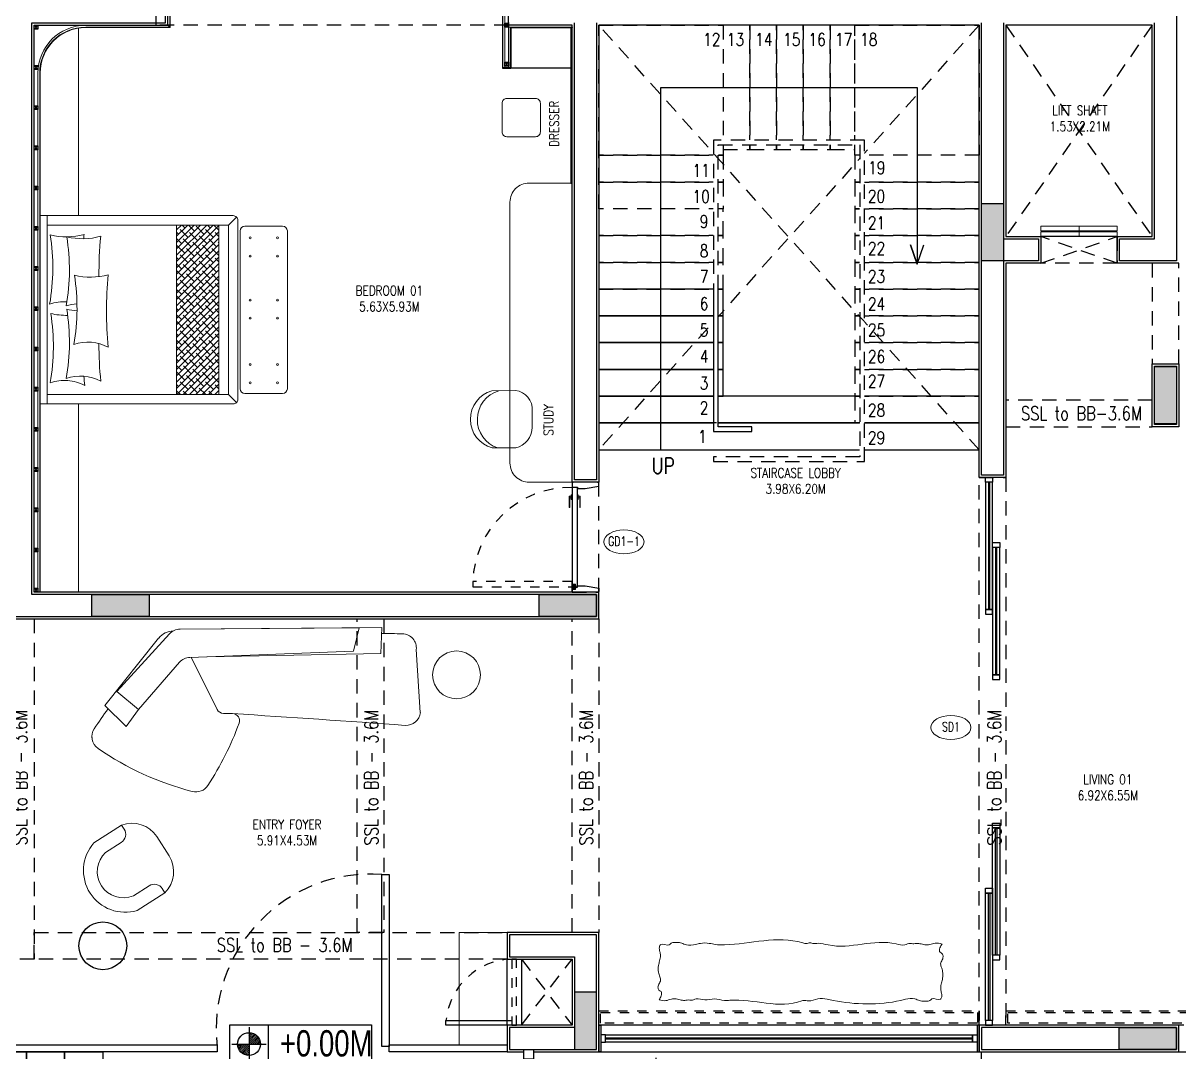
# Model space of a CAD drawing. Header units: metres. Extents: x 42 to 199, y -121 to 268.
# Drawn here: x 86.86 to 98.96, y -69.16 to -58.4 of the extents above; entities that cross this region are included whole.
import ezdxf
from ezdxf.enums import TextEntityAlignment as Align

# ---------------------------------------------------------------- set-up
doc = ezdxf.new("R2010")
doc.units = ezdxf.units.M
doc.header["$LTSCALE"] = 0.3
for name, pattern in [('CENTER', [2, 1.25, -0.25, 0.25, -0.25]), ('FK_R_BLR_FINAL FLOOR PLANS_24.09.2020$0$DASHED2', [0.375, 0.25, -0.125]), ('HIDDEN', [0.375, 0.25, -0.125])]:
    doc.linetypes.add(name, pattern=pattern)
doc.layers.get('0').update_dxf_attribs({"color": 8})
for name, color, linetype in [('A-Anno-Symb 1', 8, 'Continuous'), ('A-Cols', 8, 'Continuous'), ('A-DWV', 8, 'Continuous'), ('A-ELEVATION 3', 8, 'Continuous'), ('A-ELEVATION 5', 8, 'Continuous'), ('A-flooring', 8, 'Continuous'), ('A-Furn-Fixd', 8, 'Continuous'), ('A-Glass', 8, 'Continuous'), ('A-Hidden-Above', 8, 'HIDDEN'), ('A-Pelmet', 8, 'CENTER'), ('A-TEXT ARCHITECURAL', 8, 'Continuous'), ('A-Wall-Full', 8, 'Continuous'), ('A-Wall-Plst', 8, 'Continuous')]:
    doc.layers.add(name, color=color, linetype=linetype)
for name, color, linetype, lineweight in [('A-DOOR TAGS', 8, 'Continuous', 9), ('A-Furniture', 8, 'Continuous', 0), ('A-Hatch', 8, 'Continuous', 9), ('DA HOUSE ARCH LAYOUT', 8, 'Continuous', 9), ('ELEVATION 3', 8, 'Continuous', 13)]:
    doc.layers.add(name, color=color, linetype=linetype, lineweight=lineweight)
doc.styles.add('ROMANS', font='romans.shx', dxfattribs={"width": 0.8, "height": 0.5})
doc.styles.add('RomanS-Narrow', font='romans.shx', dxfattribs={"width": 0.75})
doc.styles.get("Standard").update_dxf_attribs({"font": 'arial.ttf'})

# ---------------------------------------------------------------- blocks, each defined once
blk = doc.blocks.new('zw$F2EA')
for points, knots in [([(-0.755, 3.844), (-0.763, 3.813), (-0.779, 3.757), (-0.743, 3.682), (-0.742, 3.609), (-0.762, 3.546), (-0.768, 3.49), (-0.754, 3.445), (-0.772, 3.398), (-0.725, 3.326), (-0.775, 3.218), (-0.726, 3.09), (-0.773, 2.979), (-0.73, 2.581), (-0.891, 2.206), (-0.758, 1.868), (-0.788, 1.793), (-0.729, 1.691), (-0.745, 1.574), (-0.823, 1.209), (-0.835, 0.834), (-0.744, 0.478), (-0.733, 0.399), (-0.759, 0.328), (-0.78, 0.276), (-0.776, 0.218), (-0.776, 0.165), (-0.714, 0.123), (-0.784, 0.031), (-0.705, -0.004), (-0.656, 0.01), (-0.593, 0.022), (-0.53, 0.007), (-0.456, -0.012), (-0.379, -0.015), (-0.314, 0.009), (-0.26, 0.026), (-0.218, -0.002), (-0.178, -0.02), (-0.127, -0.009), (-0.112, 0.04), (-0.047, 0.032), (-0.016, 0.011), (0, 0)], [0, 0, 0, 0, 0.092992, 0.170048, 0.237592, 0.305956, 0.368828, 0.404574, 0.441096, 0.512691, 0.630966, 0.761056, 0.899767, 0.972651, 1.952019, 1.978242, 2.040239, 2.174005, 2.299692, 2.384172, 3.301429, 3.367228, 3.49417, 3.529912, 3.593069, 3.658386, 3.705678, 3.740413, 3.85727, 3.895466, 3.958572, 4.010611, 4.085565, 4.148634, 4.240321, 4.307083, 4.362852, 4.393743, 4.453314, 4.494221, 4.529408, 4.587232, 4.64737, 4.64737, 4.64737, 4.64737]), ([(0, 0), (0.008, 0.031), (0.024, 0.088), (-0.011, 0.162), (-0.013, 0.235), (0.007, 0.298), (0.013, 0.355), (-0.001, 0.399), (0.017, 0.447), (-0.028, 0.518), (0.096, 0.893), (-0.1, 1.29), (0.021, 1.662), (0, 1.75), (0.024, 1.799), (0.002, 1.843), (0.125, 2.228), (-0.012, 2.639), (-0.013, 3.067), (0.016, 3.173), (0.017, 3.266), (-0.012, 3.366), (-0.022, 3.446), (0.004, 3.516), (0.025, 3.568), (0.021, 3.626), (0.021, 3.679), (-0.041, 3.721), (0.029, 3.814), (-0.05, 3.848), (-0.099, 3.834), (-0.162, 3.822), (-0.225, 3.837), (-0.299, 3.856), (-0.375, 3.86), (-0.441, 3.835), (-0.495, 3.819), (-0.537, 3.847), (-0.577, 3.864), (-0.628, 3.854), (-0.643, 3.804), (-0.708, 3.812), (-0.739, 3.833), (-0.755, 3.844)], [0, 0, 0, 0, 0.092992, 0.170048, 0.237592, 0.305956, 0.368828, 0.404574, 0.441096, 0.512691, 0.630966, 1.557117, 1.695828, 1.768712, 1.818473, 1.844697, 1.906694, 2.968047, 3.093734, 3.178214, 3.298777, 3.364576, 3.491518, 3.52726, 3.590417, 3.655734, 3.703026, 3.737761, 3.854618, 3.892813, 3.95592, 4.007959, 4.082912, 4.145982, 4.237669, 4.304431, 4.3602, 4.391091, 4.450662, 4.491569, 4.526756, 4.58458, 4.644718, 4.644718, 4.644718, 4.644718])]:
    blk.add_open_spline(points, degree=3, knots=knots)
blk = doc.blocks.new('ukgj')
at = {"color": 8, "ltscale": 0.25}
blk.add_wipeout([(0.407, -0.05), (0.407, 0.295), (0.348, 0.422), (0.223, 0.543), (0.137, 0.585), (0.018, 0.611), (-0.144, 0.592), (-0.249, 0.542), (-0.332, 0.473), (-0.399, 0.379), (-0.433, 0.295), (-0.433, 0.164), (-0.431, -0.05), (-0.404, -0.127), (-0.364, -0.186), (-0.285, -0.252), (-0.184, -0.289), (-0.068, -0.295), (0.108, -0.295), (0.189, -0.282), (0.3, -0.224), (0.359, -0.16), (0.387, -0.112)], dxfattribs=at)
at = {"color": 8}
blk.add_lwpolyline([(0.407, -0.05), (0.407, 0.295, 0.753413), (-0.433, 0.295), (-0.433, -0.05)], format="xyb", dxfattribs=at)
blk.add_lwpolyline([(0.407, -0.05), (0.407, -0.05, -0.347123), (0.108, -0.295), (-0.132, -0.295, -0.347123), (-0.433, -0.05), (-0.382, -0.05, 0.414214), (-0.283, 0.05), (-0.283, 0.245), (-0.283, 0.245, -0.835614), (0.257, 0.245), (0.257, 0.05, 0.414214), (0.357, -0.05)], format="xyb", close=True, dxfattribs=at)
blk = doc.blocks.new('zw$B6C4')
at = {"color": 8, "ltscale": 0.25}
blk.add_wipeout([(50.9, 48), (53.2, 36.8), (50, 29.9), (14.4, 7.2), (-32.6, -13.1), (-51.1, -18.6), (-60.2, -18.2), (-67.4, -12.5), (-81.8, 11), (-91.9, 31.1), (-99.2, 48.2), (-100.6, 58.1), (-94, 62.4), (-134.2, 59.4), (-200, 54.4), (-235.9, 51.6), (-269, 48.9), (-274.7, 48.5), (-285.3, 52), (-290.5, 61.8), (-288.7, 94.8), (-286.7, 132.5), (-283.4, 139.1), (-276.3, 143.7), (-265.1, 144.4), (-250.9, 144.6), (-251.2, 151.1), (-54.4, 151.2), (-39.8, 151.2), (-36.2, 150.8), (-32.8, 149.5), (-27.7, 148.8), (-24.3, 147.5), (-20.1, 144.8), (-13.5, 137.3), (1.7, 118.5), (19.7, 96.4), (39.4, 72), (36.2, 68.8)], dxfattribs=at)
at = {"color": 8}
for p, q in [((-251.2, 151.1), (-82.8, 151.1)), ((-251.2, 151.1), (-249.9, 123.8)), ((-227.3, 150.9), (-39.8, 151.2)), ((-227.3, 150.9), (-221.3, 126.4)), ((27, 86.5), (-28.8, 146.4)), ((-272.6, 144.3), (-272.4, 144.3)), ((-17.4, 142.1), (39.4, 72)), ((-290.5, 61.8), (-286.9, 127.7)), ((-249.9, 123.8), (-67.5, 122.1)), ((-221.3, 126.4), (-49.9, 121.6)), ((-51.2, 121.7), (-77.9, 66.9)), ((4.3, 67.7), (-39.1, 116.6)), ((4.3, 67.7), (27, 86.5)), ((-94, 62.4), (-84.4, 62.7)), ((4.3, 67.7), (17.5, 49.9)), ((39.4, 72), (17.5, 49.9))]:
    blk.add_line(p, q, dxfattribs=at)
for centre, radius, start, end in [((-39.8, 136.2), 15, 42.936, 90.0957), ((-33, 129.5), 20, 38.932, 89.6407), ((-272, 129.3), 15, 92.238, 186.0482), ((-169.3, -6087.5), 6232.7, 90.75085, 90.94832), ((-50.3, 106.6), 15, 41.5924, 88.4066), ((-275.6, 63.4), 15, 186.0482, 273.7149), ((1783.8, -25391.6), 25523.2, 94.21916, 94.62602), ((-93.8, 54.9), 7.5, 91.424, 200.5966), ((-84.6, 70.2), 7.5, 271.424, 334.0279), ((-662.9, -438.6), 863.8, 34.2825, 35.973), ((194.1, 163.1), 315, 200.5966, 213.8834), ((38.5, 39.5), 15, 305.0333, 34.2825), ((-132.2, 282.9), 312.3, 285.0558, 305.0333), ((-55, -4.2), 15, 213.8834, 285.0558)]:
    blk.add_arc(centre, radius, start, end, dxfattribs=at)
blk = doc.blocks.new('*U99')
at = {"color": 8}
for points in [[(0.422, -0.025), (0.472, -0.025), (0.472, 0.05), (0.422, 0.05)], [(0.472, 0.05), (0.472, -0.025), (4.312, -0.025), (4.312, 0.05)], [(4.362, -0.025), (4.312, -0.025), (4.312, 0.05), (4.362, 0.05)]]:
    blk.add_lwpolyline(points, close=True, dxfattribs=at)
at = {"layer": 'A-Glass', "color": 8}
blk.add_lwpolyline([(0.472, 0.019), (0.472, 0.005), (4.312, 0.005), (4.312, 0.019)], close=True, dxfattribs=at)
blk = doc.blocks.new('Lvl')
h = blk.add_hatch()
h.set_pattern_fill('ANSI31', color=256, scale=0.1, style=0)
h.set_pattern_definition([(45, (380.198235, 215.844595), (-0.00883883476, 0.00883883476), [])])
h.paths.add_polyline_path([(0, 0.1), (0, 0), (0.1, 0, 0.414214)])
h.paths.add_polyline_path([(0, 0), (-0.1, 0, 0.414214), (0, -0.1)])
for p, q in [((0, 0.15), (0, -0.15)), ((-0.15, 0), (0.15, 0))]:
    blk.add_line(p, q)
blk.add_circle((0, 0), 0.1)
blk = doc.blocks.new('Level legend')
at = {"color": 8}
blk.add_line((0.513, 0.414), (0.513, 0.029), dxfattribs=at)
blk.add_lwpolyline([(1.553, 0.029), (0.128, 0.029), (0.128, 0.414), (1.553, 0.414)], close=True, dxfattribs=at)
at = {"color": 1, "xscale": 1.141501531389003, "yscale": 1.141501531389003, "zscale": 1.141501531389003}
blk.add_blockref('Lvl', (0.32, 0.222), dxfattribs=at)
blk.add_attdef('+48.00', text='', height=0.267).set_placement((1.07, 0.235), align=Align.MIDDLE_CENTER)
blk = doc.blocks.new('*U96')
at = {"color": 8}
for points in [[(2.83, -0.025), (2.88, -0.025), (2.88, 0.05), (2.83, 0.05)], [(2.88, 0.05), (2.88, -0.025), (4.212, -0.025), (4.212, 0.05)], [(4.262, -0.025), (4.212, -0.025), (4.212, 0.05), (4.262, 0.05)]]:
    blk.add_lwpolyline(points, close=True, dxfattribs=at)
at = {"layer": 'A-Glass', "color": 8}
blk.add_lwpolyline([(2.88, 0.019), (2.88, 0.005), (4.212, 0.005), (4.212, 0.019)], close=True, dxfattribs=at)
blk = doc.blocks.new('STAIRCASE - AS EXISTING')
at = {"layer": 'A-ELEVATION 3', "color": 8, "ltscale": 0.25}
for points in [[(94.186, -61.178), (92.886, -61.178), (92.886, -61.458), (94.186, -61.458)], [(94.186, -61.458), (92.886, -61.458), (92.886, -61.738), (94.186, -61.738)], [(94.186, -61.738), (92.886, -61.738), (92.886, -62.018), (94.186, -62.018)], [(94.186, -62.018), (92.886, -62.018), (92.886, -62.298), (94.186, -62.298)], [(96.866, -62.298), (92.886, -62.298), (92.886, -62.578), (96.866, -62.578)], [(96.866, -62.578), (92.886, -62.578), (92.886, -62.858), (96.866, -62.858)]]:
    blk.add_lwpolyline(points, close=True, dxfattribs=at)
at = {"layer": 'A-Hidden-Above', "color": 8, "ltscale": 2}
blk.add_line((96.866, -58.418), (92.886, -62.858), dxfattribs=at)
for points in [[(92.886, -58.418), (94.186, -58.418), (94.186, -59.778), (92.886, -59.778)], [(94.466, -59.718), (94.466, -58.418), (94.186, -58.418), (94.186, -59.718)], [(94.746, -59.718), (94.746, -58.418), (94.466, -58.418), (94.466, -59.718)], [(95.026, -59.718), (95.026, -58.418), (94.746, -58.418), (94.746, -59.718)], [(95.306, -59.718), (95.306, -58.418), (95.026, -58.418), (95.026, -59.718)], [(95.306, -59.718), (95.566, -59.718), (95.566, -58.418), (95.306, -58.418)], [(95.566, -58.418), (96.866, -58.418), (96.866, -59.778), (95.566, -59.778)], [(92.886, -59.778), (94.186, -59.778), (94.186, -60.058), (92.886, -60.058)], [(96.866, -59.778), (95.566, -59.778), (95.566, -60.058), (96.866, -60.058)], [(94.186, -60.338), (92.886, -60.338), (92.886, -60.058), (94.186, -60.058)], [(96.866, -60.058), (95.566, -60.058), (95.566, -60.338), (96.866, -60.338)], [(94.186, -60.338), (92.886, -60.338), (92.886, -60.618), (94.186, -60.618)], [(96.866, -60.338), (95.566, -60.338), (95.566, -60.618), (96.866, -60.618)], [(94.186, -60.618), (92.886, -60.618), (92.886, -60.898), (94.186, -60.898)], [(96.866, -60.618), (95.566, -60.618), (95.566, -60.898), (96.866, -60.898)], [(94.186, -60.898), (92.886, -60.898), (92.886, -61.178), (94.186, -61.178)], [(96.866, -60.898), (95.566, -60.898), (95.566, -61.178), (96.866, -61.178)], [(96.866, -61.178), (95.566, -61.178), (95.566, -61.458), (96.866, -61.458)], [(96.866, -61.458), (95.566, -61.458), (95.566, -61.738), (96.866, -61.738)], [(96.866, -61.738), (95.566, -61.738), (95.566, -62.018), (96.866, -62.018)], [(96.866, -62.018), (95.566, -62.018), (95.566, -62.298), (96.866, -62.298)], [(96.866, -62.298), (95.566, -62.298), (95.566, -62.578), (96.866, -62.578)]]:
    blk.add_lwpolyline(points, close=True, dxfattribs=at)
at = {"layer": 'A-TEXT ARCHITECURAL', "color": 8}
blk.add_lwpolyline([(93.536, -62.858), (93.536, -59.068), (96.216, -59.068), (96.216, -60.918), (96.146, -60.716), (96.216, -60.918), (96.288, -60.716)], dxfattribs=at)
at = {"layer": 'A-TEXT ARCHITECURAL', "color": 8, "attachment_point": 1, "style": 'ROMANS'}
for s, insert, char_height, width in [('12', (93.978, -58.501), 0.1318, 1.32908), ('13', (94.226, -58.501), 0.1318, 1.32908), ('14', (94.522, -58.501), 0.1318, 1.32908), ('15', (94.815, -58.501), 0.1318, 1.32908), ('16', (95.08, -58.501), 0.1318, 1.32908), ('17', (95.358, -58.501), 0.1318, 1.32908), ('18', (95.621, -58.501), 0.1318, 1.32908), ('19', (95.704, -59.843), 0.1318, 1.32908), ('11', (93.867, -59.871), 0.1318, 1.32908), ('10', (93.867, -60.142), 0.1318, 1.32908), ('20', (95.702, -60.141), 0.1318, 1.32908), ('9', (93.942, -60.405), 0.132, 1.32908), ('21', (95.702, -60.418), 0.1318, 1.32908), ('8', (93.942, -60.711), 0.132, 1.32908), ('22', (95.702, -60.686), 0.1318, 1.32908), ('7', (93.942, -60.98), 0.132, 1.32908), ('23', (95.702, -60.979), 0.1318, 1.32908), ('6', (93.942, -61.265), 0.132, 1.32908), ('24', (95.702, -61.267), 0.1318, 1.32908), ('5', (93.942, -61.54), 0.132, 1.32908), ('25', (95.702, -61.54), 0.1318, 1.32908), ('4', (93.942, -61.815), 0.132, 1.32908), ('26', (95.702, -61.818), 0.1318, 1.32908), ('3', (93.942, -62.095), 0.132, 1.32908), ('27', (95.702, -62.076), 0.1318, 1.32908), ('2', (93.942, -62.355), 0.132, 1.32908), ('28', (95.702, -62.378), 0.1318, 1.32908), ('\\pxqc;1', (93.304, -62.655), 0.1318, 1.32908), ('29', (95.702, -62.667), 0.1318, 1.32908), ('\\pxqc;UP', (92.726, -62.944), 0.1654, 1.66827)]:
    blk.add_mtext(s, dxfattribs=dict(at, insert=insert, char_height=char_height, width=width))
at = {"color": 8, "ltscale": 0.25, "transparency": 33554687}
blk.add_wipeout([(94.486, -62.668), (94.086, -62.668), (94.086, -59.618), (95.666, -59.618), (95.666, -62.983), (94.086, -62.983), (94.086, -62.933), (95.616, -62.933), (95.616, -59.668), (94.136, -59.668), (94.136, -62.618), (94.486, -62.618)], dxfattribs=at).dxf.layer = 'A-ELEVATION 5'
at = {"layer": 'A-ELEVATION 3', "color": 8, "ltscale": 0.25}
blk.add_lwpolyline([(94.086, -61.178), (94.086, -62.418), (94.086, -62.668), (94.486, -62.668), (94.486, -62.618), (94.136, -62.618), (94.136, -62.418), (94.136, -61.178)], dxfattribs=at)
at = {"layer": 'A-Hidden-Above', "color": 8, "ltscale": 2}
for p, q in [((96.866, -62.858), (92.886, -58.418)), ((96.866, -62.578), (92.886, -62.578))]:
    blk.add_line(p, q, dxfattribs=at)
for points in [[(95.666, -62.983), (95.666, -59.618), (94.086, -59.618), (94.086, -61.178)], [(94.136, -61.178), (94.136, -59.668), (95.616, -59.668), (95.616, -62.933), (94.086, -62.933), (94.086, -62.983), (95.666, -62.983)]]:
    blk.add_lwpolyline(points, dxfattribs=at)
blk = doc.blocks.new('FK_R_BLR_FINAL FLOOR PLANS_24.09.2020$0$Door Legend-flat-46')
at = {"color": 8, "linetype": 'ByBlock'}
blk.add_ellipse((-0.002, 0.106), major_axis=(0.21, 0), ratio=0.597277, start_param=-3.141592653589793, end_param=3.141592653589793, dxfattribs=at)
blk = doc.blocks.new('FK_R_BLR_FINAL FLOOR PLANS_24.09.2020$0$pillow set')
at = {"color": 8, "linetype": 'FK_R_BLR_FINAL FLOOR PLANS_24.09.2020$0$DASHED2', "ltscale": 50}
blk.add_arc((-526.845, 777.311), 0.463, 252.267, 298.9944, dxfattribs=at)
at = {"color": 8, "ltscale": 0.6}
for centre, radius, start, end in [((-529.136, 776.447), 2.191, 351.8322, 11.1207), ((-526.674, 777.269), 0.463, 252.267, 298.9944), ((-522.858, 776.589), 3.776, 175.1838, 176.6737), ((-522.686, 776.547), 3.776, 175.1838, 181.2483), ((-528.965, 776.405), 2.191, 351.8322, 11.1207), ((-526.587, 776.91), 0.463, 252.267, 298.9944), ((-528.878, 776.046), 2.191, 351.8322, 11.1207), ((-522.6, 776.188), 3.776, 175.1838, 186.8824), ((-526.787, 775.445), 0.714, 90.0641, 104.6917), ((-526.615, 775.403), 0.714, 95.8892, 104.6917), ((-526.836, 776.477), 0.463, 252.267, 275.3142), ((-529.127, 775.613), 2.191, 351.8322, 11.1207), ((-526.66, 776.499), 0.463, 252.267, 266.6265), ((-528.951, 775.635), 2.191, 351.8322, 11.1207), ((-526.836, 776.477), 0.463, 288.2159, 288.7475), ((-526.528, 775.044), 0.714, 75.4312, 104.6917), ((-522.672, 775.777), 3.776, 180.3495, 186.8824), ((-526.777, 774.611), 0.714, 75.4312, 104.6917), ((-526.601, 774.634), 0.714, 75.4312, 104.6917), ((-522.849, 775.755), 3.776, 186.1934, 186.8824)]:
    blk.add_arc(centre, radius, start, end, dxfattribs=at)
blk = doc.blocks.new('zw$9CC5')
at = {"linetype": 'FK_R_BLR_FINAL FLOOR PLANS_24.09.2020$0$DASHED2', "ltscale": 50, "transparency": 33554549}
h = blk.add_hatch(dxfattribs=at)
h.set_pattern_fill('ANSI38', color=8, scale=0.015, angle=180, style=0)
h.set_pattern_definition([(45, (-191.109367, 61.404476), (-0.03367596, 0.03367596), []), (135, (-191.109367, 61.404476), (-0.101027881, 0.03367596), [0.1190625, -0.0714375])])
h.paths.add_polyline_path([(-0.66, 1.7), (-0.21, 1.7), (-0.21, -0.1), (-0.66, -0.1)])
at = {"color": 8, "ltscale": 0.6}
for p, q in [((-0.11, 1.7), (-0.025, 1.785)), ((-0.11, -0.1), (-0.025, -0.185))]:
    blk.add_line(p, q, dxfattribs=at)
at = {"color": 8, "ltscale": 50}
for p, q in [((-0.66, 1.7), (-0.66, -0.1)), ((-0.21, 1.7), (-0.21, -0.1))]:
    blk.add_line(p, q, dxfattribs=at)
at = {"color": 8, "ltscale": 2}
for p, q in [((0.015, 1.638), (0.015, -0.038)), ((0.466, 1.689), (0.065, 1.689)), ((0.516, 1.638), (0.516, -0.038)), ((0.466, -0.089), (0.065, -0.089))]:
    blk.add_line(p, q, dxfattribs=at)
at = {"color": 8, "ltscale": 0.6}
for points in [[(-2.035, 1.8), (-2.11, 1.8), (-2.11, -0.2), (-2.035, -0.2)], [(-2.035, 1.7), (-0.11, 1.7), (-0.11, -0.1), (-2.035, -0.1)]]:
    blk.add_lwpolyline(points, close=True, dxfattribs=at)
blk.add_lwpolyline([(-2.035, 1.8), (-0.06, 1.8, -0.414214), (-0.01, 1.75), (-0.01, -0.15, -0.414214), (-0.06, -0.2), (-2.035, -0.2)], format="xyb", close=True, dxfattribs=at)
at = {"color": 8, "ltscale": 2}
for centre in [(0.121, 1.565), (0.411, 1.565), (0.121, 1.371), (0.411, 1.371), (0.121, 0.904), (0.411, 0.904), (0.121, 0.713), (0.411, 0.713), (0.121, 0.218), (0.411, 0.218), (0.121, 0.024), (0.411, 0.024)]:
    blk.add_circle(centre, 0.01, dxfattribs=at)
for centre, start, end in [((0.065, 1.638), 90, 180), ((0.466, 1.638), 360, 90), ((0.065, -0.038), 180, 270), ((0.466, -0.038), 270, 360)]:
    blk.add_arc(centre, 0.0501, start, end, dxfattribs=at)
at = {"color": 8, "ltscale": 0.6, "xscale": -1, "rotation": 181.041621635059}
blk.add_blockref('FK_R_BLR_FINAL FLOOR PLANS_24.09.2020$0$pillow set', (510.774, 786.348), dxfattribs=at)
blk = doc.blocks.new('zw$4E21')
at = {"layer": 'A-Cols', "ltscale": 0.25}
h = blk.add_hatch(color=8, dxfattribs=at)
h.dxf.hatch_style = 1
h.paths.add_polyline_path([(0.3, 0.115), (0.3, -0.115), (-0.3, -0.115), (-0.3, 0.115)])
at = {"layer": 'A-Cols', "color": 8, "ltscale": 0.25}
blk.add_lwpolyline([(0.3, 0.115), (0.3, -0.115), (-0.3, -0.115), (-0.3, 0.115)], close=True, dxfattribs=at)
blk = doc.blocks.new('zw$4B53')
at = {"color": 8}
blk.add_lwpolyline([(0.42, -0.001), (0.42, -0.001), (0.412, 0.24, 0.413054), (0.103, 0.474), (-0.137, 0.465, 0.347123), (-0.428, 0.209), (-0.418, -0.055, 0.733409)], format="xyb", close=True, dxfattribs=at)
blk.add_lwpolyline([(0.412, 0.24), (0.424, -0.105, -0.753413), (-0.415, -0.136), (-0.428, 0.209)], format="xyb", dxfattribs=at)
blk = doc.blocks.new('HANDLE DOOR')
for points in [[(-51949, 3520), (-51829, 3520), (-51829, 3526), (-51949, 3526)], [(-51815, 3551), (-51865, 3551), (-51865, 3541), (-51815, 3541)], [(-51829, 3526), (-51849, 3526), (-51849, 3541), (-51829, 3541)]]:
    blk.add_lwpolyline(points, close=True)
blk = doc.blocks.new('A$C46D47869')
for p, q in [((-0.048, -0.031), (-0.062, -0.035)), ((-0.057, -0.042), (-0.062, -0.043)), ((-0.058, -0.04), (-0.052, -0.047)), ((-0.048, -0.037), (-0.052, -0.041)), ((-0.038, -0.048), (-0.051, -0.048)), ((-0.046, -0.044), (-0.049, -0.044)), ((-0.043, -0.043), (-0.044, -0.043)), ((-0.039, -0.038), (-0.026, -0.043)), ((-0.032, -0.038), (-0.035, -0.039)), ((-0.033, -0.048), (-0.02, -0.048)), ((-0.025, -0.044), (-0.021, -0.044)), ((-0.024, -0.031), (-0.008, -0.035)), ((-0.023, -0.037), (-0.017, -0.041)), ((-0.018, -0.042), (-0.018, -0.042)), ((-0.011, -0.04), (-0.017, -0.047)), ((-0.012, -0.042), (-0.008, -0.043))]:
    blk.add_line(p, q)
for points in [[(-0.05, -0.021), (-0.05, -0.025), (-0.064, -0.025), (-0.064, -0.05), (-0.038, -0.05), (-0.038, -0.048)], [(-0.055, -0.025), (-0.055, -0.028)], [(-0.038, -0.039), (-0.038, -0.021), (-0.05, -0.021)], [(-0.033, -0.048), (-0.033, -0.05), (-0.006, -0.05), (-0.006, -0.025), (-0.021, -0.025), (-0.021, -0.021), (-0.034, -0.021), (-0.034, -0.039)], [(-0.033, -0.049), (-0.029, -0.048), (-0.014, -0.048), (-0.013, -0.047)]]:
    blk.add_lwpolyline(points)
for points in [[(-0.055, -0.028), (-0.058, -0.028, 0.414214), (-0.062, -0.032), (-0.062, -0.045, 0.414214), (-0.058, -0.049), (-0.038, -0.049)], [(-0.039, -0.047), (-0.046, -0.04, -0.197214), (-0.048, -0.037), (-0.048, -0.027)], [(-0.028, -0.043), (-0.025, -0.04, 0.197214), (-0.024, -0.037), (-0.024, -0.027)], [(-0.013, -0.047), (-0.013, -0.047, 0.414214), (-0.008, -0.043), (-0.008, -0.043), (-0.008, -0.033, 0.414214), (-0.013, -0.029), (-0.024, -0.029)]]:
    blk.add_lwpolyline(points, format="xyb")
for centre, radius in [((-0.056, -0.038), 0.0022), ((-0.043, -0.027), 0.00253), ((-0.035, -0.044), 0.0021), ((-0.028, -0.027), 0.00253), ((-0.013, -0.038), 0.0022)]:
    blk.add_circle(centre, radius)
for centre, radius, start, end in [((-0.056, -0.038), 0.00347, 353.2214, 231.5376), ((-0.047, -0.038), 0.00562, 176.4423, 249.6801), ((-0.051, -0.046), 0.0017, 195.7627, 267.37), ((-0.043, -0.027), 0.00451, 324.1002, 180), ((-0.046, -0.039), 0.00424, 270, 293.9831), ((-0.038, -0.034), 0.00436, 125.4186, 253.5606), ((-0.036, -0.032), 0.00424, 144.1002, 147.3147), ((-0.042, -0.028), 0.00254, 305.4186, 327.3147), ((-0.036, -0.044), 0.00458, 220.8279, 305.1533), ((-0.028, -0.027), 0.00451, 0, 215.8998), ((-0.035, -0.032), 0.00424, 32.6853, 35.8998), ((-0.033, -0.034), 0.00436, 286.4394, 54.5814), ((-0.029, -0.028), 0.00254, 212.6853, 234.5814), ((-0.025, -0.041), 0.00254, 246.0169, 270), ((-0.021, -0.039), 0.00424, 270, 314.8655), ((-0.02, -0.044), 0.00424, 270, 314.8655), ((-0.021, -0.039), 0.00424, 314.8655, 6.7786), ((-0.013, -0.038), 0.00347, 308.4624, 186.7786)]:
    blk.add_arc(centre, radius, start, end)
blk = doc.blocks.new('zw$CABC')
at = {"layer": 'A-ELEVATION 3'}
for p, q in [((0, 0), (-0.04, 0.04)), ((0, 0.04), (-0.04, 0))]:
    blk.add_line(p, q, dxfattribs=at)
blk.add_lwpolyline([(-0.04, 0.04), (0, 0.04), (0, 0), (-0.04, 0)], close=True, dxfattribs=at)
blk = doc.blocks.new('SCREEN')
at = {"layer": 'A-Hidden-Above', "color": 8, "ltscale": 3}
blk.add_lwpolyline([(209.756, -153.523), (209.756, -152.923), (185.446, -152.923), (185.446, -172.983), (193.436, -172.983), (193.436, -168.983)], dxfattribs=at)
blk = doc.blocks.new('BEAM LAYOUTS AND DEPTS AS PER SITE')
at = {"layer": 'A-Cols', "color": 8, "ltscale": 0.25}
blk.add_circle((87.696, -68.048), 0.25, dxfattribs=at)
at = {"layer": 'A-Hidden-Above', "color": 8, "ltscale": 2}
for points in [[(91.941, -58.418), (88.253, -58.418), (88.253, -58.137), (91.941, -58.137)], [(98.676, -61.958), (98.956, -61.958), (98.956, -60.908), (98.676, -60.908)], [(97.146, -62.618), (98.676, -62.618), (98.676, -62.338), (97.146, -62.338)], [(92.606, -64.348), (92.886, -64.348), (92.886, -63.198), (92.606, -63.198)], [(96.866, -63.148), (97.146, -63.148), (97.146, -68.878), (96.866, -68.878)], [(86.696, -64.628), (86.976, -64.628), (86.976, -68.188), (86.696, -68.188)], [(90.356, -64.628), (90.636, -64.628), (90.636, -67.908), (90.356, -67.908)], [(92.606, -64.628), (92.886, -64.628), (92.886, -67.908), (92.606, -67.908)], [(86.976, -68.188), (86.976, -67.908), (91.926, -67.908), (91.926, -68.188)]]:
    blk.add_lwpolyline(points, close=True, dxfattribs=at)
at = {"layer": 'A-Hidden-Above', "color": 8, "ltscale": 2, "char_height": 0.14094, "width": 2.33091, "attachment_point": 1, "style": 'ROMANS'}
for s, insert in [('\\pxqc;SSL to BB-3.6M', (96.771, -62.407, 0.035)), ('\\pxqc;SSL to BB - 3.6M', (88.433, -67.969, 0.035))]:
    blk.add_mtext(s, dxfattribs=dict(at, insert=insert))
at = {"layer": 'A-Hidden-Above', "color": 8, "ltscale": 2, "char_height": 0.14094, "width": 2.33091, "attachment_point": 1, "rotation": 90, "style": 'ROMANS'}
for insert in [(86.763, -67.453, 0.035), (90.435, -67.453, 0.035), (92.683, -67.453, 0.035), (96.955, -67.453, 0.035)]:
    blk.add_mtext('\\pxqc;SSL to BB - 3.6M', dxfattribs=dict(at, insert=insert))
blk = doc.blocks.new('DA HOUSE ARCH LAYOUT')
at = {"layer": 'A-Hatch', "transparency": 33554534}
h = blk.add_hatch(dxfattribs=at)
h.set_pattern_fill('ANSI34', color=8, scale=0.05, angle=135)
h.set_pattern_definition([(180, (143.66595, 80.5253), (-8e-16, -0.9525), []), (180, (143.5072, 80.684), (-8e-16, -0.9525), []), (180, (143.34845, 80.8428), (-8e-16, -0.9525), []), (180, (143.1897, 81.0015), (-8e-16, -0.9525), [])])
h.paths.add_polyline_path([(-4.77, -11.6999), (19.35, -11.7), (19.35, -23.43), (32.0283, -23.43), (32.2446, -21.83), (30.3908, -21.83), (30.3908, -21.93), (29.9908, -21.93), (29.9906, -14.136), (29.9906, -15.135, -0.2555712), (30.2109, -14.7322), (30.2208, -12.5299), (29.9908, -12.5299), (29.9908, -5.7602, -0.509998), (30.5975, -5.2899, 0.131852), (31.3505, -5.5096, 0.4142136), (32.6508, -4.2093, 0.4142136), (31.3505, -2.909, 0.1246972), (30.7314, -3.0659, -0.546787), (29.9908, -2.7299), (29.9908, 0.6871), (32.0248, 0.6871), (32.0248, 1.9651), (19.7004, 1.9651, -0.7646944), (19.2402, 2.1101), (16.7403, 2.1102), (16.74, -8.5299), (-0.255, -8.5299), (-0.255, -11.6998)])
at = {"layer": 'A-Hatch', "transparency": 33554559}
h = blk.add_hatch(dxfattribs=at)
h.set_pattern_fill('AR-HBONE', color=8, scale=0.002, angle=180)
h.set_pattern_definition([(225, (-128.78441, 160.62717), (-3e-16, -0.2873682), [0.6096, -0.2032]), (315, (-128.9281, 160.48348), (-4e-16, -0.2873682), [0.6096, -0.2032])])
edge = h.paths.add_edge_path()
edge.add_line((-22.457, -16.1204), (-21.7821, -11.2065))
edge.add_line((-21.7821, -11.2065), (-21.5246, -11.2419))
edge.add_line((-21.5246, -11.2419), (-20.5047, -4))
edge.add_line((-20.5047, -4), (-10.65, -4))
edge.add_line((-10.65, -4), (-10.65, -11.845))
edge.add_line((-10.65, -11.845), (-5.22, -11.8479))
edge.add_line((-5.22, -11.8479), (-5.22, -21.7856))
edge.add_line((-5.22, -21.7856), (-8.9455, -21.4152))
edge.add_arc((-7.9603, -9.0186), 12.4357, 225.4515, 265.45622, ccw=False)
edge.add_arc((-19.8206, -20.7957), 4.2817, 42.90095, 78.56241)
edge.add_line((-18.9715, -16.599), (-22.457, -16.1204))
at = {"layer": 'A-DWV', "color": 8, "linetype": 'Continuous'}
for points in [[(-4.54, -2.623), (-4.483, -2.623), (-4.483, -2.635), (-4.4042, -2.635), (-4.26, -2.61), (-4.26, -2.576), (-4.266, -2.576), (-4.266, -2.57), (-4.534, -2.57), (-4.534, -2.576), (-4.54, -2.576)], [(-4.485, -3.663), (-4.485, -2.625), (-4.54, -2.625), (-4.54, -3.663)], [(-4.54, -3.667), (-4.483, -3.667), (-4.483, -3.655), (-4.404, -3.655), (-4.26, -3.68), (-4.26, -3.714), (-4.266, -3.714), (-4.266, -3.72), (-4.534, -3.72), (-4.534, -3.714), (-4.54, -3.714)], [(-5.86, -8.2), (-5.1699, -8.2), (-5.1699, -8.25), (-5.86, -8.25)]]:
    blk.add_lwpolyline(points, close=True, dxfattribs=at)
at = {"layer": 'A-ELEVATION 3', "color": 8}
blk.add_line((1.165, 0), (0.365, 0), dxfattribs=at)
blk.add_lwpolyline([(-4.26, -8.5302), (-0.28, -8.5302), (-0.28, -8.25), (-4.26, -8.25)], close=True, dxfattribs=at)
for points in [[(-4.256, -8.25), (-4.24, -8.25), (-4.24, -8.53), (-4.26, -8.53), (-4.26, -8.254), (-4.256, -8.254), (-4.256, -8.25)], [(-0.284, -8.25), (-0.3, -8.25), (-0.3, -8.53), (-0.28, -8.53), (-0.28, -8.254), (-0.284, -8.254), (-0.284, -8.25)]]:
    blk.add_lwpolyline(points, dxfattribs=at)
at = {"layer": 'A-ELEVATION 3', "color": 8, "ltscale": 0.25}
for points in [[(-10.65, -8.53), (-10.2502, -8.53), (-10.2502, -10.6479), (-10.65, -10.6479)], [(-10.2502, -8.53), (-9.8504, -8.53), (-9.8504, -10.6479), (-10.2502, -10.6479)], [(-9.8504, -8.53), (-9.4505, -8.53), (-9.4505, -10.6479), (-9.8504, -10.6479)]]:
    blk.add_lwpolyline(points, close=True, dxfattribs=at)
at = {"layer": 'A-flooring', "color": 8, "ltscale": 0.25}
blk.add_lwpolyline([(-4.54, 2.1869), (-4.5525, 2.1869), (-4.5525, 0.56), (-4.54, 0.56)], close=True, dxfattribs=at)
at = {"layer": 'A-Furn-Fixd', "color": 8}
for points in [[(-5.2679, 2.5302), (-5.2679, 1.76), (-5.2639, 1.764), (-5.2639, 2.5262)], [(-5.1859, 2.191), (-5.1819, 2.191), (-5.1819, 1.76), (-5.1859, 1.764)], [(-4.54, 2.191), (-4.54, 2.187), (-5.1819, 2.1869), (-5.1819, 2.191)], [(-4.5525, 1.76), (-5.1819, 1.76), (-5.1819, 2.1869), (-4.5525, 2.1869)], [(-5.1819, 1.76), (-5.1859, 1.764), (-5.2639, 1.764), (-5.2679, 1.76)]]:
    blk.add_lwpolyline(points, close=True, dxfattribs=at)
at = {"layer": 'A-Furniture', "color": 8}
for points in [[(-8.7699, 2.4872), (-8.7509, 2.4872), (-8.7509, 2.191), (-8.7699, 2.21)], [(-8.7509, 2.4912), (-8.7469, 2.4912), (-8.7469, 2.187), (-8.7509, 2.191)], [(-5.2449, 2.49), (-5.2639, 2.49), (-5.2639, 1.764), (-5.2449, 1.764)], [(-4.54, 2.21), (-5.2049, 2.21), (-5.2049, 2.191), (-4.54, 2.191)], [(-5.2049, 2.191), (-5.1859, 2.191), (-5.1859, 1.764), (-5.2049, 1.764)], [(-5.2449, 1.783), (-5.2449, 1.764), (-5.2049, 1.764), (-5.2049, 1.783)], [(0.365, 0.11), (0.765, 0.11), (0.765, 0.06), (0.365, 0.06)], [(0.365, 0.05), (0.765, 0.05), (0.765, 0), (0.365, 0)], [(0.765, 0.11), (1.165, 0.11), (1.165, 0.06), (0.765, 0.06)], [(0.765, 0.05), (1.165, 0.05), (1.165, 0), (0.765, 0)], [(-10.1069, -3.72), (-9.7069, -3.72), (-9.7069, -1.7517), (-10.1069, -1.7517)], [(-5.72, -7.28), (-5.22, -7.28), (-5.22, -8.455), (-5.72, -8.455)]]:
    blk.add_lwpolyline(points, close=True, dxfattribs=at)
for points in [[(-10.1109, -3.72), (-10.1109, 1.71, -0.4142134), (-9.6299, 2.191), (-8.7509, 2.191), (-8.7699, 2.21), (-9.6299, 2.21, 0.4142134), (-10.1299, 1.71), (-10.1299, -3.72)], [(-10.1069, -3.72), (-10.1069, 1.71, -0.4142134), (-9.6299, 2.187), (-8.7469, 2.187), (-8.7509, 2.191), (-9.6299, 2.191, 0.4142134), (-10.1109, 1.71), (-10.1109, -3.72)], [(-9.7069, 2.1807, 0.0530561), (-9.8042, 2.154, 0.308415), (-10.1069, 1.71), (-10.1069, 0.2187), (-9.7069, 0.2187)], [(-5.2219, 1.4441), (-4.9219, 1.4441, -0.4142136), (-4.8719, 1.3941), (-4.8719, 1.0941, -0.4142136), (-4.9219, 1.0441), (-5.2219, 1.0441, -0.4142136), (-5.2719, 1.0941), (-5.2719, 1.3941, -0.4142136)]]:
    blk.add_lwpolyline(points, format="xyb", close=True, dxfattribs=at)
blk.add_circle((-5.749, -4.5856), 0.25, dxfattribs=at)
at = {"layer": 'A-Hidden-Above', "color": 8, "ltscale": 2}
for p, q in [((0, 2.21), (1.53, 0)), ((1.53, 2.21), (0, 0)), ((1.165, -0.28), (0.365, -0.28)), ((-5.07, -7.56), (-4.54, -8.25)), ((-5.07, -8.25), (-4.54, -7.56))]:
    blk.add_line(p, q, dxfattribs=at)
blk.add_lwpolyline([(1.165, 0), (1.165, -0.28), (0.365, 0), (0.365, -0.28), (1.165, 0)], dxfattribs=at)
at = {"layer": 'A-Hidden-Above', "color": 8}
for points in [[(-4.54, -3.61), (-5.58, -3.61), (-5.58, -3.665), (-4.54, -3.665)], [(-5.12, -8.25), (-5.12, -7.56), (-5.17, -7.56), (-5.17, -8.25)]]:
    blk.add_lwpolyline(points, close=True, dxfattribs=at)
for centre, radius, start, end in [((-4.5593, -3.6462), 1.0214, 88.91879, 177.96961), ((-5.1512, -8.2722), 0.7124, 91.5104, 174.18368)]:
    blk.add_arc(centre, radius, start, end, dxfattribs=at)
at = {"layer": 'A-Hidden-Above', "color": 8, "ltscale": 2}
blk.add_arc((-6.6418, -8.2923), 1.6233, 86.05239, 186.38536, dxfattribs=at)
at = {"layer": 'A-Pelmet', "color": 8, "ltscale": 0.25}
blk.add_lwpolyline([(16.4601, -0.32), (16.4601, -8.25), (0, -8.25), (0, -8.1), (16.31, -8.1), (16.3097, -0.32), (16.4599, -0.32)], dxfattribs=at)
for points in [[(16.4411, -0.339), (16.4411, -8.231), (0.019, -8.231), (0.019, -8.119), (16.329, -8.119), (16.3287, -0.339)], [(-0.28, -8.25), (-4.26, -8.25), (-4.26, -8.1), (-0.28, -8.1)], [(-0.299, -8.231), (-4.241, -8.231), (-4.241, -8.119), (-0.299, -8.119)]]:
    blk.add_lwpolyline(points, close=True, dxfattribs=at)
at = {"layer": 'A-TEXT ARCHITECURAL', "color": 8}
for points in [[(-6.455, -6.6729), (-6.455, -8.4729), (-6.53, -8.4729), (-6.53, -6.6729)], [(-8.255, -8.53), (-10.525, -8.53), (-10.45, -8.455), (-8.255, -8.455)], [(-5.22, -8.455), (-5.22, -8.53), (-6.455, -8.53), (-6.455, -8.455)]]:
    blk.add_lwpolyline(points, close=True, dxfattribs=at)
at = {"layer": 'A-Wall-Full', "color": 8, "transparency": 33554687}
for points in [[(1.785, -1.355), (1.785, -1.965), (1.555, -1.965), (1.555, -1.355)], [(-0.255, -8.275), (-0.255, -8.505), (1.785, -8.505), (1.785, -8.275)]]:
    blk.add_lwpolyline(points, close=True, dxfattribs=at)
blk.add_lwpolyline([(-4.515, -8.275), (-5.195, -8.275), (-5.195, -8.505), (-4.285, -8.505), (-4.285, -7.305), (-5.195, -7.305), (-5.195, -7.535), (-4.515, -7.535), (-4.515, -8.275)], dxfattribs=at)
at = {"layer": 'A-Wall-Plst', "color": 8}
for points in [[(1.81, -1.33), (1.81, -1.99), (1.53, -1.99), (1.53, -1.33)], [(-5.22, -7.56), (-5.07, -7.56), (-5.07, -8.25), (-5.22, -8.25)], [(-0.28, -8.25), (-0.28, -8.53), (1.81, -8.53), (1.81, -8.25)]]:
    blk.add_lwpolyline(points, close=True, dxfattribs=at)
blk.add_lwpolyline([(-4.54, -8.25), (-5.22, -8.25), (-5.22, -8.53), (-4.26, -8.53), (-4.26, -7.28), (-5.22, -7.28), (-5.22, -7.56), (-4.54, -7.56), (-4.54, -8.25)], dxfattribs=at)
at = {"layer": 'ELEVATION 3', "color": 8}
for points in [[(-4.54, -2.571), (-4.535, -2.571), (-4.535, -2.575), (-4.54, -2.575), (-4.54, -2.576), (-4.534, -2.576), (-4.534, -2.57), (-4.54, -2.57)], [(-4.26, -2.571), (-4.265, -2.571), (-4.265, -2.575), (-4.26, -2.575), (-4.26, -2.576), (-4.266, -2.576), (-4.266, -2.57), (-4.26, -2.57)], [(-4.54, -3.719), (-4.535, -3.719), (-4.535, -3.715), (-4.54, -3.715), (-4.54, -3.714), (-4.534, -3.714), (-4.534, -3.72), (-4.54, -3.72)], [(-4.26, -3.719), (-4.265, -3.719), (-4.265, -3.715), (-4.26, -3.715), (-4.26, -3.714), (-4.266, -3.714), (-4.266, -3.72), (-4.26, -3.72)]]:
    blk.add_lwpolyline(points, close=True, dxfattribs=at)
at = {"layer": 'A-Anno-Symb 1', "color": 8}
ref = blk.add_blockref('Level legend', (-8.2538, -8.6792), dxfattribs=dict(at, xscale=1.040212785638243, yscale=1.040212785638243, zscale=1.040212785638243))
ref.add_attrib('+90', '+0.00M', dxfattribs={"layer": '0', "height": 0.275, "rotation": 360, "width": 0.75}).set_placement((-7.1126, -8.4407), align=Align.MIDDLE_CENTER)
at = {"layer": 'A-Cols', "color": 8, "ltscale": 0.25, "rotation": 90}
blk.add_blockref('zw$4E21', (1.67, -1.66, 0.05), dxfattribs=at)
at = {"layer": 'A-Cols', "color": 8, "ltscale": 0.25}
for p in [(-9.265, -3.86), (-4.585, -3.86), (1.485, -8.39)]:
    blk.add_blockref('zw$4E21', p, dxfattribs=at)
at = {"layer": 'A-Cols', "color": 8, "ltscale": 0.25, "xscale": -1, "rotation": 90}
blk.add_blockref('zw$4E21', (-4.4, -8.205), dxfattribs=at)
at = {"layer": 'A-DOOR TAGS', "color": 8}
ref = blk.add_blockref('FK_R_BLR_FINAL FLOOR PLANS_24.09.2020$0$Door Legend-flat-46', (-3.9953, -3.3001), dxfattribs=at)
ref.add_attrib('D1', 'GD1-1', dxfattribs={"layer": '0', "height": 0.096, "style": 'RomanS-Narrow', "width": 0.75}).set_placement((-3.9963, -3.1871, 0), align=Align.MIDDLE)
ref = blk.add_blockref('FK_R_BLR_FINAL FLOOR PLANS_24.09.2020$0$Door Legend-flat-46', (-0.574, -5.2419), dxfattribs=at)
ref.add_attrib('D1', 'SD1', dxfattribs={"layer": '0', "height": 0.096, "style": 'RomanS-Narrow', "width": 0.75}).set_placement((-0.575, -5.1289, 0), align=Align.MIDDLE)
at = {"layer": 'A-DWV', "color": 8, "rotation": 90}
for p in [(-0.165, -6.782), (-0.09, -7.4645)]:
    blk.add_blockref('*U96', p, dxfattribs=at)
at = {"layer": 'A-DWV', "color": 8, "xscale": -1}
for name, p, rotation in [('*U96', (-0.09, -3.3055), 90), ('*U96', (-0.165, -3.988), 90), ('*U99', (0.122, -8.4025), 359.9999999999999)]:
    blk.add_blockref(name, p, dxfattribs=dict(at, rotation=rotation))
at = {"layer": 'A-ELEVATION 3', "color": 8}
for p in [(-10.1299, 2.17), (-5.2049, 2.191), (-5.2049, 1.783), (-10.1299, 1.7493), (-10.1299, 1.3286), (-10.1299, 0.9079), (-10.1299, 0.4871), (-10.1299, 0.0664), (-10.1299, -0.3543), (-10.1299, -0.775), (-10.1299, -1.1957), (-10.1299, -1.6164), (-10.1299, -2.0371), (-10.1299, -2.4579), (-10.1299, -2.8786), (-10.1299, -3.2993), (-10.1299, -3.72)]:
    blk.add_blockref('zw$CABC', p, dxfattribs=at)
at = {"layer": 'A-Furniture', "color": 8, "xscale": 0.9852216748768743, "yscale": 0.9852216748768743, "zscale": 0.9852216748768743}
blk.add_blockref('zw$9CC5', (-8.0281, -1.5547), dxfattribs=at)
at = {"layer": 'A-Furniture', "color": 8}
for name, p, xscale, yscale, zscale, rotation in [('zw$4B53', (-5.292, -1.912), -0.7129166231001985, 0.7129166231001983, 0.7129166231001985, 272.4370034860716), ('zw$F2EA', (-0.6687, -7.4023), 0.7701640884309221, 0.7701640884309221, 0.7701640884309221, 90)]:
    blk.add_blockref(name, p, dxfattribs=dict(at, xscale=xscale, yscale=yscale, zscale=zscale, rotation=rotation))
at = {"layer": 'ELEVATION 3', "color": 8}
for name, p, xscale, yscale, zscale, rotation in [('HANDLE DOOR', (-8.0831, 49.115), -0.0009999999999999996, 0.0009999999999999996, 0.0009999999999999996, 269.9917667529662), ('HANDLE DOOR', (-0.9419, 49.115), 0.0009999999999999996, 0.0009999999999999996, 0.0009999999999999996, 90.00823324703379), ('A$C46D47869', (-4.4787, -3.6305), -0.9681966061321072, 0.9681966061321072, 0.9681966061321072, 269.9999981026281)]:
    blk.add_blockref(name, p, dxfattribs=dict(at, xscale=xscale, yscale=yscale, zscale=zscale, rotation=rotation))
at = {"layer": 'A-TEXT ARCHITECURAL', "color": 8, "insert": (-4.7777, -0.0393, 28.1122), "char_height": 0.1, "width": 2.437609, "attachment_point": 1, "rotation": 90, "style": 'ROMANS'}
blk.add_mtext('\\pxqc;DRESSER', dxfattribs=at)
at = {"layer": 'A-TEXT ARCHITECURAL', "color": 8, "char_height": 0.1, "attachment_point": 1, "style": 'ROMANS'}
for s, insert, width in [('\\pxqc;LIFT SHAFT\\P1.53X2.21M', (-0.2349, 1.3694), 2.017239), ('\\pxqc;BEDROOM 01\\P5.63X5.93M', (-7.46, -0.5158, -28.1122), 2.017239), ('\\pxqc;STAIRCASE LOBBY\\P3.98X6.20M', (-3.7618, -2.4227), 3.122659), ('\\pxqc;LIVING 01\\P6.92X6.55M', (0.058, -5.6295), 2.017239), ('\\pxqc;ENTRY FOYER\\P5.91X4.53M', (-8.5313, -6.1009, 0.05), 2.017239)]:
    blk.add_mtext(s, dxfattribs=dict(at, insert=insert, width=width))
at = {"layer": 'A-ELEVATION 3', "color": 8, "ltscale": 0.25}
blk.add_blockref('STAIRCASE - AS EXISTING', (-97.1462, 60.628), dxfattribs=at)
at = {"layer": 'A-Furniture', "color": 8, "xscale": -0.01000000000000001, "yscale": 0.01, "zscale": 0.01, "rotation": 0.5270268165177414}
blk.add_blockref('zw$B6C4', (-9.0273, -5.6236), dxfattribs=at)
at = {"layer": 'A-Furniture', "color": 8, "rotation": 122.6604835451039}
blk.add_blockref('ukgj', (-9.0765, -6.5272), dxfattribs=at)
at = {"layer": 'A-TEXT ARCHITECURAL', "color": 8, "insert": (-4.8367, -2.0856), "char_height": 0.1, "width": 2.017239, "attachment_point": 1, "rotation": 90, "style": 'ROMANS', "bg_fill": 2}
blk.add_mtext('STUDY', dxfattribs=at)
at = {"color": 8, "ltscale": 0.25}
blk.add_wipeout([(-5.045, -8.505), (-4.945, -8.505), (-4.945, -8.605), (-5.045, -8.605)], dxfattribs=at).dxf.layer = 'A-Cols'
at = {"layer": 'A-Cols', "color": 8, "ltscale": 0.25}
blk.add_lwpolyline([(-5.045, -8.505), (-4.945, -8.505), (-4.945, -8.605), (-5.045, -8.605)], close=True, dxfattribs=at)
at = {"layer": 'A-ELEVATION 3', "color": 8}
blk.add_lwpolyline([(20.805, -11.6999), (-0.255, -11.7), (-0.255, -8.53), (16.74, -8.53), (16.7403, 2.1101)], dxfattribs=at)
at = {"layer": 'A-Furniture', "color": 8}
blk.add_lwpolyline([(-4.9899, 0.56), (-4.54, 0.56), (-4.54, -2.57), (-4.9899, -2.57, -0.4142136), (-5.1899, -2.37), (-5.1899, 0.36, -0.4142136)], format="xyb", close=True, dxfattribs=at)
at = {"layer": 'A-Wall-Full', "color": 8}
blk.add_lwpolyline([(-10.425, -3.745), (-10.625, -3.745), (-10.625, -3.975), (-4.285, -3.975), (-4.285, -3.745), (-10.195, -3.745), (-10.1949, 2.235), (-8.7949, 2.235), (-8.7949, 2.4662), (-10.1949, 2.4662), (-10.1949, 6.075), (-8.7949, 6.075), (-8.7949, 6.305), (-10.1948, 6.305), (-10.1948, 8.155), (-10.4247, 8.155)], close=True, dxfattribs=at)
at = {"layer": 'A-Wall-Full', "color": 8, "transparency": 33554687}
for points in [[(1.785, 2.955), (1.7851, -0.255), (1.19, -0.255), (1.19, -0.025), (1.555, -0.025), (1.555, 2.235)], [(-0.025, 2.235), (-0.025, -0.025), (0.34, -0.025), (0.34, -0.255), (-0.025, -0.255), (-0.025, -2.495), (-0.255, -2.495), (-0.255, 2.235)], [(-4.285, 2.235), (-4.285, -2.545), (-4.515, -2.545), (-4.515, 2.235)]]:
    blk.add_lwpolyline(points, dxfattribs=at)
at = {"layer": 'A-Wall-Plst', "color": 8}
for points in [[(-10.65, -4), (-4.26, -4), (-4.26, -3.72), (-10.17, -3.72), (-10.1699, 2.21), (-8.7699, 2.21), (-8.7699, 2.4912), (-10.1699, 2.4912), (-10.1699, 6.05), (-8.7699, 6.05), (-8.7699, 6.33), (-10.1698, 6.33), (-10.1698, 8.175), (-10.4497, 8.175)], [(1.8101, -0.28), (1.165, -0.28), (1.165, 0), (1.53, 0), (1.53, 2.21), (0, 2.21), (0, 0), (0.365, 0), (0.365, -0.28), (0, -0.28), (0, -2.52), (-0.28, -2.52), (-0.28, 2.21), (-4.26, 2.21), (-4.26, -2.57), (-4.54, -2.57), (-4.54, 2.21), (-5.2049, 2.21), (-5.2049, 2.49)]]:
    blk.add_lwpolyline(points, dxfattribs=at)
at = {"layer": 'A-Cols', "color": 8}
blk.add_blockref('BEAM LAYOUTS AND DEPTS AS PER SITE', (-97.1462, 60.628), dxfattribs=at)
at = {"layer": 'A-Cols', "color": 8, "ltscale": 0.25, "rotation": 90}
blk.add_blockref('zw$4E21', (-0.14, 0.045, 0.05), dxfattribs=at)
at = {"layer": 'A-Hidden-Above', "color": 8, "ltscale": 0.25}
blk.add_blockref('SCREEN', (-197.0961, 160.4531), dxfattribs=at)

msp = doc.modelspace()

# ---------------------------------------------------------------- block references
at = {"layer": 'DA HOUSE ARCH LAYOUT'}
msp.add_blockref('DA HOUSE ARCH LAYOUT', (97.1462, -60.628), dxfattribs=at)

doc.saveas('drawing.dxf')
